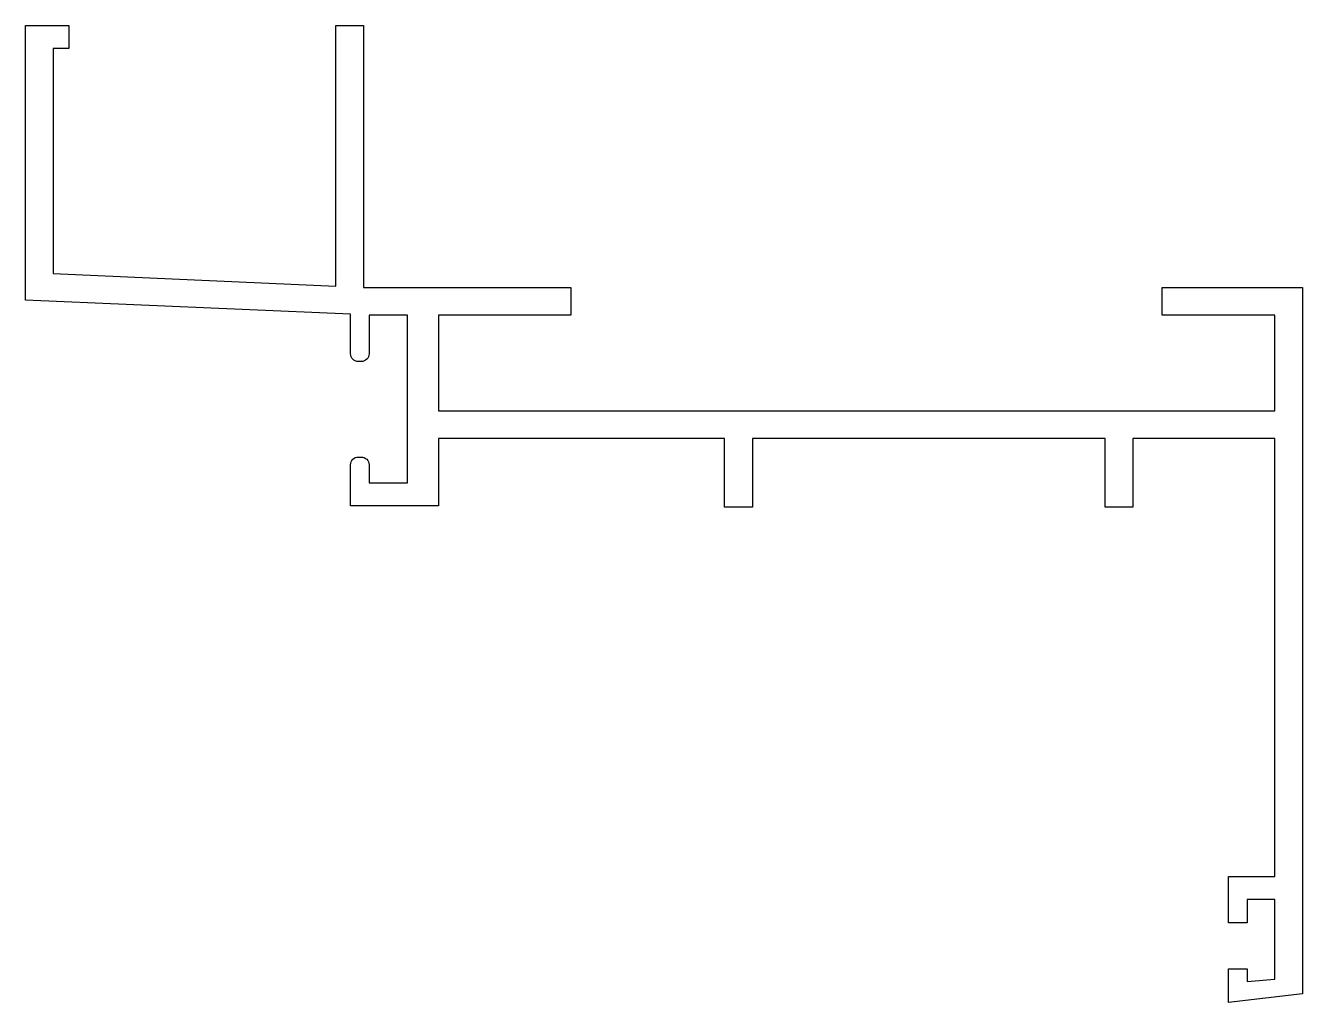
# Model space of a CAD drawing. Extents: x 114.7 to 197.6, y 183.9 to 247.3.
import ezdxf

# ---------------------------------------------------------------- set-up
doc = ezdxf.new("R2010")
doc.units = 0
doc.layers.add('ANA', color=220, linetype='CONTINUOUS')

msp = doc.modelspace()

# ---------------------------------------------------------------- linework, layer by layer
at = {"layer": 'ANA', "color": 7}
msp.add_lwpolyline([(117.492, 245.767), (116.492, 245.767), (116.492, 231.169), (134.842, 230.349), (134.842, 247.267), (136.642, 247.267), (136.642, 230.267), (150.085, 230.267), (150.085, 228.467), (141.492, 228.467), (141.492, 222.267), (195.792, 222.267), (195.792, 228.467), (188.492, 228.467), (188.492, 230.267), (197.592, 230.267), (197.592, 184.436), (192.792, 183.876), (192.792, 186.049), (193.992, 186.049), (193.992, 185.228), (195.792, 185.383), (195.792, 190.549), (193.992, 190.549), (193.992, 189.049), (192.792, 189.049), (192.792, 192.049), (195.792, 192.049), (195.792, 220.467), (186.579, 220.467), (186.579, 216.025), (184.779, 216.025), (184.779, 220.467), (161.879, 220.467), (161.879, 216.025), (160.079, 216.025), (160.079, 220.467), (141.492, 220.467), (141.492, 216.091), (135.792, 216.091), (135.792, 218.767, -0.414214), (136.292, 219.267), (136.492, 219.267, -0.414214), (136.992, 218.767), (136.992, 217.591), (139.492, 217.591), (139.492, 228.467), (136.992, 228.467), (136.992, 225.967, -0.414214), (136.492, 225.467), (136.292, 225.467, -0.414214), (135.792, 225.967), (135.792, 228.547), (114.692, 229.448), (114.692, 247.267), (117.492, 247.267)], format="xyb", close=True, dxfattribs=at)

doc.saveas('drawing.dxf')
